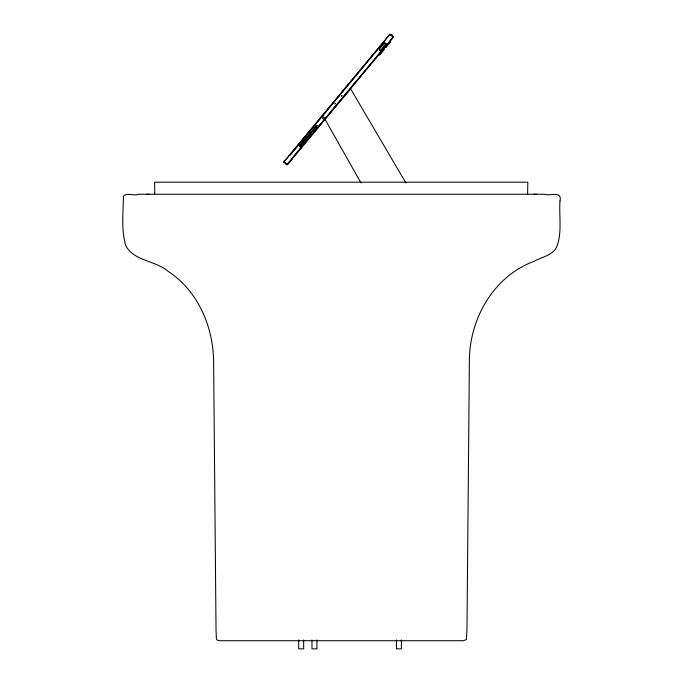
<?xml version="1.0" encoding="UTF-8"?>
<svg xmlns="http://www.w3.org/2000/svg" width="683" height="683" viewBox="0 0 683 683"><rect width="100%" height="100%" fill="white"/><g stroke="black" fill="none" stroke-linecap="round" stroke-linejoin="round"><path stroke-width="1.02" d="M301.408 143.754C303.773 141.919 301.476 145.155 301.724 144.198M305.617 138.538C308.409 140.297 304.644 136.831 306.36 138.077M306.676 137.42C308.52 135.951 306.744 138.495 306.991 137.855M307.743 135.985C309.715 137.975 308.246 134.474 307.999 135.584M309.851 133.595C312.105 131.682 309.988 135.021 310.167 134.03M314.078 128.361C316.272 129.719 313.386 127.175 314.812 127.9M335.379 103.526L334.807 103.995L335.438 103.603M341.363 95.851L342.098 95.714L341.406 95.979M389.831 34.321L393.314 37.215L287.534 164.586L286.903 164.688L283.949 161.845L287.005 164.748L288.124 163.877M302.509 143.831L302.006 143.123M314.12 129.855C312.088 128.028 314.47 131.81 313.608 129.147M316.238 127.311C314.137 125.544 316.613 129.266 315.725 126.603M379.936 50.32L379.466 49.056M379.842 50.226L380.883 50.055L385.827 43.388M527.635 194.092L527.805 182.19L154.597 182.19L154.768 194.092M309.894 134.944L309.177 134.261L308.938 135.191L309.894 134.944L308.887 135.132L309.245 134.244M392.17 38.59L393.212 36.771L391.026 39.734M389.873 34.278L393.237 36.805M304.601 141.364C302.774 139.349 304.857 143.285 304.106 140.587M385.758 44.113L385.878 43.49M389.933 34.432L390.386 34.415M393.271 36.942L392.23 38.513M301.408 143.618L301.724 143.174M306.676 137.274L307.128 136.788M309.851 133.45L310.236 132.98M384.461 43.038L385.861 43.379M301.357 145.3L300.665 144.454L300.443 145.3L301.357 145.3L300.793 145.522M300.733 144.429L300.443 145.3M305.48 139.46L304.592 139.682L305.156 140.459L305.574 139.563L304.627 139.622L304.874 140.408M312.114 130.59C312.122 132.579 313.403 129.335 312.165 131.409M313.164 129.326L313.113 130.043M315.273 126.782L315.324 127.601L316.144 127.499M379.424 49.039L384.631 42.858M308.989 134.363L309.997 133.134L310.902 133.253M308.853 134.525L309.997 133.134M392.033 35.294L392.665 35.789L391.547 34.842M284.213 161.487L389.66 34.645M284.273 161.538L389.617 34.577M290.292 154.828L321.462 117.297M299.495 145.795C299.359 148.049 301.015 145.308 299.752 145.675M302.663 141.987L302.774 142.935L303.576 142.354L302.663 141.987L303.568 142.286L302.911 142.978M311.098 131.819C310.987 134.022 312.524 131.409 311.354 131.699M293.135 157.184L324.297 119.653M325.193 118.586L387.218 43.9M390.796 39.998L286.937 164.543L287.441 164.68M389.805 41.432L390.394 40.724M380.089 53.522L380.474 53.052M383.487 49.424L384.008 48.8M386.783 45.454L388.098 43.874M380.038 53.897L384.264 48.809M385.494 47.323L389.489 42.508M380.175 54.017L384.409 48.928M385.639 47.443L389.865 42.346M379.287 55.289L384.563 48.937M385.716 47.554L390.258 42.081M290.079 155.084L302.893 139.656M304.917 137.223L306.266 135.593M308.289 133.159L309.638 131.537M311.661 129.096L313.01 127.473M315.034 125.04L316.383 123.418M322.35 116.221L384.375 41.543M296.968 152.565L298.334 150.926M300.341 148.51L301.715 146.845M303.713 144.446L305.736 142.013M307.085 140.391L309.109 137.949M310.458 136.327L312.549 133.808M313.83 132.271L315.93 129.736M317.202 128.208L324.621 119.277M350.447 88.175L355.86 81.661M387.696 43.985L387.381 44.361L388.055 43.541M291.342 160.001L291.974 159.233M388.542 42.952L389.182 42.184M390.3 40.843L390.855 40.169M391.658 39.204L392.093 38.683M330.341 112.396L332.698 109.596M333.705 108.401L334.738 107.188M335.268 106.565L350.669 88.901L405.941 183.035M388.695 43.943L389.233 43.319M314.026 130.043L313.463 130.265M308.759 136.395L307.999 136.54M304.533 141.483L303.969 141.705M310.867 133.851L310.304 134.073M302.424 144.019L301.86 144.241M391.683 34.953L391.948 35.226M311.158 131.776L311.217 132.767M299.555 145.752L299.402 146.563M303.969 140.596L303.611 141.483M302.911 141.868L302.56 142.756M533.969 194.271L536.573 194.254M146.427 194.254L149.031 194.271M316.647 126.44C317.612 123.947 315.623 127.738 317.117 125.45M312.421 131.529L313.07 131.119L312.558 130.41M311.354 132.809L311.918 131.921M307.128 137.898L307.76 137.138M305.011 140.45L305.642 139.682M299.752 146.785L300.4 146.367L299.897 145.667M309.382 134.235L309.843 134.534M316.997 125.373L316.229 125.672L316.511 126.389M305.822 139.05L306.71 138.41M308.545 135.55L308.861 136.13M325.518 118.851L322.034 115.956M324.51 119.824L321.138 117.024M284.111 162.375L284.051 161.692L286.254 163.971M314.94 127.96L314.991 128.874L314.18 128.763M393.203 36.575L393.314 37.215L393.297 36.669M284.205 162.272L284.051 161.692L284.111 162.178M324.903 119.081L361.034 183.001M401.416 639.92L401.416 648.85L396.447 648.85L396.447 639.92M316.938 639.92L316.938 648.85L311.969 648.85L311.969 639.92M303.67 639.92L303.67 648.85L298.702 648.85L298.702 639.92M559.975 201.015C558.967 215.768 562.118 231.375 557.183 245.649C553.776 255.382 541.645 256.962 533.807 261.393C493.51 276.495 469.366 318.944 469.383 360.923L466.976 629.572L466.404 639.519L463.467 640.722L219.533 640.722L216.929 639.954L216.349 638.477L216.024 629.572L213.617 360.923C213.045 326.209 197.746 290.599 167.992 271.262C155.826 260.599 133.33 260.889 125.817 245.649C120.942 229.77 123.358 212.515 123.392 196.158C126.603 192.307 134.491 196.269 138.632 194.254L544.368 194.254C549.456 196.311 562.561 190.455 559.975 201.015"/></g></svg>
